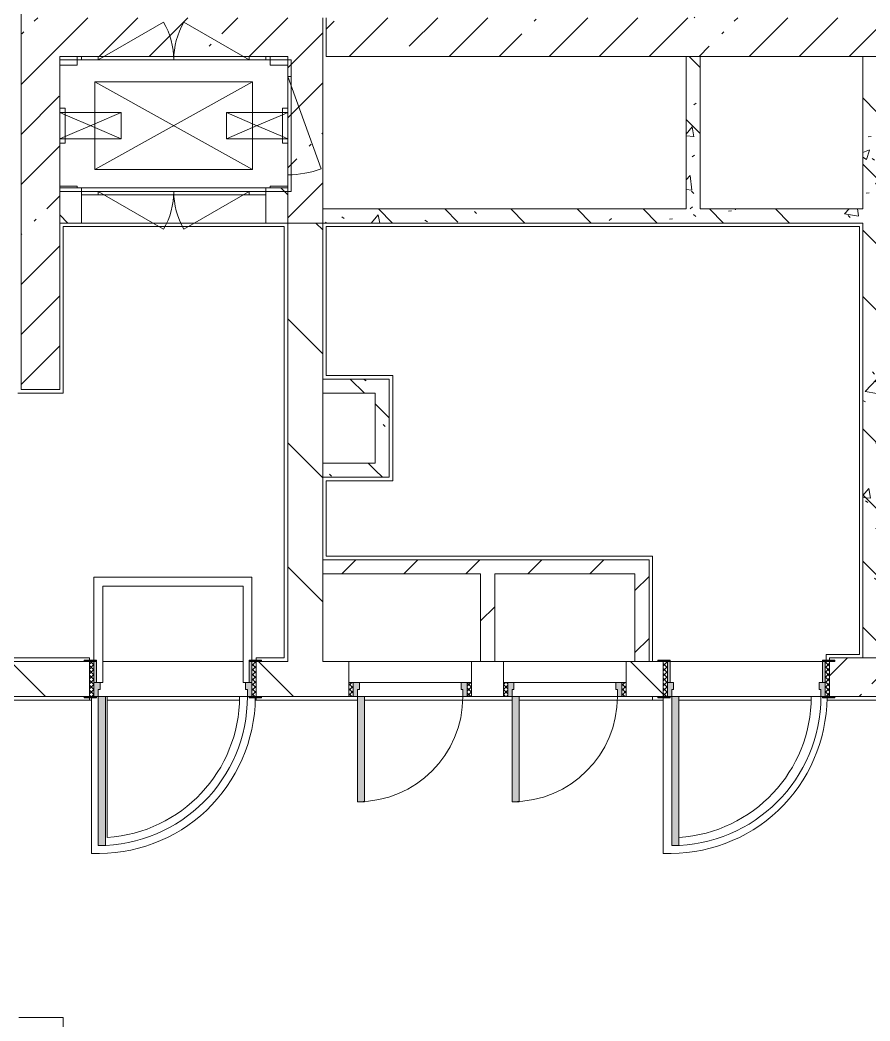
# Model space of a CAD drawing. Header units: millimetres. Extents: x 3991 to 282775, y -8553 to 29560.
# Drawn here: x 233559 to 238405, y 11550 to 17257 of the extents above; entities that cross this region are included whole.
import ezdxf

# ---------------------------------------------------------------- set-up
doc = ezdxf.new("R2010")
doc.units = ezdxf.units.MM
for name, color, linetype, lineweight, true_color in [('A-DOOR-3', 7, 'Continuous', 5, 0xaaaaaa), ('A-DOOR-4', 7, 'Continuous', 5, 0xe2e2e2), ('A-DOOR-FRAM-2', 7, 'Continuous', 5, 0xe2e2e2), ('A-DOOR-FRAM-3', 7, 'Continuous', 5, 0xaaaaaa), ('A-FLOR-1', 7, 'Continuous', 5, 0xaaaaaa), ('I-WALL-4', 7, 'Continuous', 5, 0x787878)]:
    doc.layers.add(name, color=color, linetype=linetype, lineweight=lineweight, true_color=true_color)
for name, color, linetype, lineweight in [('A-GENM-2', 7, 'Continuous', 5), ('A-WALL', 7, 'Continuous', 9), ('I-WALL-3', 7, 'Continuous', 5), ('M-EQPM-1', 7, 'Continuous', 5)]:
    doc.layers.add(name, color=color, linetype=linetype, lineweight=lineweight)
pattern_1 = [(45, (148815.1, 0), (-285.1231, 285.1231), []), (45, (149100.2, 0), (-285.1231, 285.1231), [504.031, -100.806, 16.764, -84.042])]
pattern_2 = [(135, (148815.1, 0), (-353.5534, -353.5534), [])]
pattern_3 = [(135, (1826.41, 164.685), (-14.14214, -14.14214), []), (225, (1826.41, 164.685), (14.14214, -14.14214), [])]
pattern_4 = [(45, (-296.384, 164.685), (-14.1421, 14.1421), []), (135, (-296.384, 164.685), (-14.1421, -14.1421), [])]
pattern_5 = [(135, (148815.1, 0), (-377.1708, -377.1708), [533.4, -88.9, 17.78, -88.9]), (135, (148815.1, 376.94), (-377.1708, -377.1708), []), (50, (148815.1, 0), (637.6445, -55.7866), [66.675, -733.425]), (355, (148815.1, 0), (-123.3494, 668.699), [53.34, -586.74]), (100.451, (148868.2, -4.65), (514.299, 612.908), [56.665, -623.315]), (46.184, (148815.1, 177.8), (948.7764, -147.15), [100.012, -1100.137]), (96.636, (148894.15, 165.5), (830.909, 865.997), [84.998, -934.973]), (351.184, (148815.1, 177.8), (830.918, 865.988), [80.01, -880.11]), (21, (148904, 133.35), (530.6506, -357.9283), [66.675, -733.425]), (326, (148904, 133.35), (216.308, 644.6585), [53.34, -586.74]), (71.451, (148948.2, 103.5), (746.9596, 286.7243), [56.665, -623.315]), (37.5, (148815.09, 0), (10.81053, 295.9426), [16.764, -562.864, 16.764, -578.866, -588.962]), (37.5, (148815.09, 0), (10.81053, 295.9426), [-1175.258, 16.764, -572.198]), (7.5, (148815.1, 0), (233.8692, 350.6318), [16.764, -322.834, 16.764, -549.529, -224.472]), (7.5, (148815.1, 0), (233.8692, 350.6318), [-905.891, 16.764, -207.708]), (327.5, (148616.84, 0), (474.5678, -20.0513), [16.764, -205.486, 16.764, -676.656, -920.115]), (327.5, (148616.84, 0), (474.5678, -20.0513), [-915.67, 16.764, -903.351]), (317.5, (148527.94, 0), (518.4522, 88.9934), [16.764, -272.161, 16.764, -443.738, -653.415]), (317.5, (148527.94, 0), (518.4522, 88.9934), [-749.427, 16.764, -636.651])]
pattern_6 = [(45, (148815.1, 0), (-176.7767, 176.7767), [])]

# ---------------------------------------------------------------- blocks, each defined once
blk = doc.blocks.new('110_Дверь_СКБ_1Ст_Внутренняя1 - Д-8 950x2100h_охрана-31784688-Общий план 1 этажа с размещением фрагментов 1_1-1_9')
at = {"layer": 'A-DOOR-3'}
h = blk.add_hatch(dxfattribs=at)
h.set_pattern_fill('FP_54', color=256, style=0, pattern_type=2)
h.set_pattern_definition(pattern_3)
h.paths.add_polyline_path([(487.5, 100), (462.5, 100), (462.5, -100), (487.5, -100)])
at = {"layer": 'A-DOOR-4'}
h = blk.add_hatch(color=256, dxfattribs=at)
h.paths.add_polyline_path([(437.5, 100), (437.5, 60), (427.5, 60), (427.5, 20), (462.5, 20), (462.5, 100)])
h.paths.add_polyline_path([(-437.5, 100), (-437.5, 20), (-402.5, 20), (-402.5, 60), (-412.5, 60), (-412.5, 100), (-422.5, 100)])
at = {"layer": 'A-DOOR-FRAM-2'}
for points in [[(397.5, 950), (397.5, 100), (437.5, 100), (437.5, 950)], [(-432.5, 108), (-492.5, 108), (-492.5, 100), (-422.5, 100), (-422.5, 108)], [(517.5, 108), (447.5, 108), (447.5, 100), (517.5, 100)], [(-437.5, 20), (-437.5, -100), (-422.5, -100), (-422.5, 20)], [(447.5, 20), (447.5, -100), (462.5, -100), (462.5, 20)], [(-462.5, -100), (-492.5, -100), (-492.5, -108), (-422.5, -108), (-422.5, -100), (-437.5, -100)], [(447.5, -100), (447.5, -108), (517.5, -108), (517.5, -100), (462.5, -100)]]:
    blk.add_hatch(color=256, dxfattribs=at).paths.add_polyline_path(points)
at = {"layer": 'A-DOOR-FRAM-3'}
h = blk.add_hatch(dxfattribs=at)
h.set_pattern_fill('FP_55', color=256, style=0, pattern_type=2)
h.set_pattern_definition(pattern_4)
h.paths.add_polyline_path([(-458.5, 100), (-462.5, 100), (-462.5, -100), (-437.5, -100), (-437.5, 100)])
at = {"layer": 'A-DOOR-3'}
for p, q in [((437.5, 950), (397.5, 950)), ((397.5, 950), (397.5, 100)), ((437.5, 100), (437.5, 950)), ((397.5, 100), (437.5, 100))]:
    blk.add_line(p, q, dxfattribs=at)
blk.add_arc((437.5, 100), 850, 90, 180, dxfattribs=at)
at = {"layer": 'A-DOOR-FRAM-3'}
for p, q in [((-422.5, 108), (-492.5, 108)), ((-492.5, 108), (-492.5, 100)), ((-492.5, 100), (-422.5, 100)), ((-437.5, 100), (-462.5, 100)), ((-462.5, 100), (-462.5, -100)), ((-412.5, 100), (-437.5, 100)), ((-437.5, 100), (-437.5, 20)), ((-437.5, -100), (-437.5, 100)), ((-422.5, 100), (-437.5, 100)), ((-437.5, 100), (-437.5, 99)), ((-437.5, 99), (-422.5, 99)), ((-422.5, 100), (-422.5, 108)), ((-422.5, 99), (-422.5, 100)), ((-412.5, 60), (-412.5, 100)), ((-402.5, 60), (-412.5, 60)), ((-402.5, 20), (-402.5, 60)), ((437.5, 60), (427.5, 60)), ((427.5, 60), (427.5, 20)), ((437.5, 100), (437.5, 60)), ((462.5, 100), (437.5, 100)), ((517.5, 108), (447.5, 108)), ((447.5, 108), (447.5, 100)), ((462.5, 100), (447.5, 100)), ((447.5, 100), (447.5, 99)), ((447.5, 100), (517.5, 100)), ((447.5, 99), (462.5, 99)), ((462.5, 20), (462.5, 100)), ((487.5, 100), (462.5, 100)), ((462.5, 100), (462.5, -100)), ((462.5, 99), (462.5, 100)), ((487.5, -100), (487.5, 100)), ((517.5, 100), (517.5, 108)), ((-437.5, 20), (-402.5, 20)), ((-422.5, 20), (-437.5, 20)), ((-437.5, 20), (-437.5, -100)), ((-422.5, -100), (-422.5, 20)), ((427.5, 20), (462.5, 20)), ((462.5, 20), (447.5, 20)), ((447.5, 20), (447.5, -100)), ((462.5, -100), (462.5, 20)), ((-422.5, -100), (-492.5, -100)), ((-492.5, -100), (-492.5, -108)), ((-492.5, -108), (-422.5, -108)), ((-462.5, -100), (-437.5, -100)), ((-437.5, -100), (-422.5, -100)), ((-422.5, -108), (-422.5, -100)), ((447.5, -100), (462.5, -100)), ((517.5, -100), (447.5, -100)), ((447.5, -100), (447.5, -108)), ((447.5, -108), (517.5, -108)), ((462.5, -100), (487.5, -100)), ((517.5, -108), (517.5, -100))]:
    blk.add_line(p, q, dxfattribs=at)
blk = doc.blocks.new('110_Дверь_СКБ_1Ст_Внутренняя1 - Д-8 950x2100h_охрана-V163-Общий план 1 этажа с размещением фрагментов 1_1-1_9')
at = {"layer": 'A-DOOR-3'}
h = blk.add_hatch(dxfattribs=at)
h.set_pattern_fill('FP_54', color=256, style=0, pattern_type=2)
h.set_pattern_definition(pattern_3)
h.paths.add_polyline_path([(486.5, 100), (462.5, 97.7), (462.5, -100), (487.5, -100), (487.5, 100)])
at = {"layer": 'A-DOOR-4'}
h = blk.add_hatch(color=256, dxfattribs=at)
h.paths.add_polyline_path([(-437.5, 100), (-437.5, 20), (-402.5, 20), (-402.5, 60), (-412.5, 60), (-412.5, 100), (-422.5, 100)])
h.paths.add_polyline_path([(462.5, 100), (437.5, 100), (437.5, 60), (427.5, 60), (427.5, 20), (462.5, 20), (462.5, 97.7)])
at = {"layer": 'A-DOOR-FRAM-2'}
for points in [[(437.5, 950), (397.5, 950), (397.5, 100), (437.5, 100), (437.5, 944.8)], [(-462.5, 108), (-492.5, 108), (-492.5, 100), (-422.5, 100), (-422.5, 108), (-455.6, 108)], [(486.5, 108), (447.5, 108), (447.5, 100), (517.5, 100), (517.5, 108), (501.8, 108)], [(-437.5, 20), (-437.5, -100), (-422.5, -100), (-422.5, 20)], [(447.5, 20), (447.5, -100), (462.5, -100), (462.5, 20)], [(-422.5, -100), (-492.5, -100), (-492.5, -108), (-422.5, -108)], [(462.5, -100), (447.5, -100), (447.5, -108), (517.5, -108), (517.5, -100), (486.5, -100)]]:
    blk.add_hatch(color=256, dxfattribs=at).paths.add_polyline_path(points)
at = {"layer": 'A-DOOR-FRAM-3'}
h = blk.add_hatch(dxfattribs=at)
h.set_pattern_fill('FP_55', color=256, style=0, pattern_type=2)
h.set_pattern_definition(pattern_4)
h.paths.add_polyline_path([(-442.5, 100), (-462.5, 100), (-462.5, -100), (-437.5, -100), (-441.6, 100)])
at = {"layer": 'A-DOOR-3'}
for p, q in [((437.5, 950), (397.5, 950)), ((397.5, 950), (397.5, 100)), ((437.5, 100), (437.5, 950)), ((397.5, 100), (437.5, 100))]:
    blk.add_line(p, q, dxfattribs=at)
blk.add_arc((437.5, 100), 850, 90, 180, dxfattribs=at)
at = {"layer": 'A-DOOR-FRAM-3'}
for p, q in [((-422.5, 108), (-492.5, 108)), ((-492.5, 108), (-492.5, 100)), ((-492.5, 100), (-422.5, 100)), ((-437.5, 100), (-462.5, 100)), ((-462.5, 100), (-462.5, -100)), ((-412.5, 100), (-437.5, 100)), ((-437.5, 100), (-437.5, 20)), ((-437.5, -100), (-437.5, 100)), ((-422.5, 100), (-437.5, 100)), ((-437.5, 100), (-437.5, 99)), ((-437.5, 99), (-422.5, 99)), ((-422.5, 100), (-422.5, 108)), ((-422.5, 99), (-422.5, 100)), ((-412.5, 60), (-412.5, 100)), ((-402.5, 60), (-412.5, 60)), ((-402.5, 20), (-402.5, 60)), ((437.5, 60), (427.5, 60)), ((427.5, 60), (427.5, 20)), ((437.5, 100), (437.5, 60)), ((462.5, 100), (437.5, 100)), ((517.5, 108), (447.5, 108)), ((447.5, 108), (447.5, 100)), ((462.5, 100), (447.5, 100)), ((447.5, 100), (447.5, 99)), ((447.5, 100), (517.5, 100)), ((447.5, 99), (462.5, 99)), ((462.5, 20), (462.5, 100)), ((487.5, 100), (462.5, 100)), ((462.5, 100), (462.5, -100)), ((462.5, 99), (462.5, 100)), ((487.5, -100), (487.5, 100)), ((517.5, 100), (517.5, 108)), ((-437.5, 20), (-402.5, 20)), ((-422.5, 20), (-437.5, 20)), ((-437.5, 20), (-437.5, -100)), ((-422.5, -100), (-422.5, 20)), ((427.5, 20), (462.5, 20)), ((462.5, 20), (447.5, 20)), ((447.5, 20), (447.5, -100)), ((462.5, -100), (462.5, 20)), ((-422.5, -100), (-492.5, -100)), ((-492.5, -100), (-492.5, -108)), ((-492.5, -108), (-422.5, -108)), ((-462.5, -100), (-437.5, -100)), ((-437.5, -100), (-422.5, -100)), ((-422.5, -108), (-422.5, -100)), ((447.5, -100), (462.5, -100)), ((517.5, -100), (447.5, -100)), ((447.5, -100), (447.5, -108)), ((447.5, -108), (517.5, -108)), ((462.5, -100), (487.5, -100)), ((517.5, -108), (517.5, -100))]:
    blk.add_line(p, q, dxfattribs=at)
blk = doc.blocks.new('160_Подъемник - 160_Подъемник-23521422-Общий план 1 этажа с размещением фрагментов 1_1-1_9')
at = {"layer": 'A-GENM-2'}
for p, q in [((220, 0), (592.4, 215)), ((220, 0), (592.4, 215)), ((220, 0), (592.4, 215)), ((1080, 0), (707.6, 215)), ((1080, 0), (707.6, 215)), ((1080, 0), (707.6, 215)), ((-20, -95), (-20, 0)), ((-20, 0), (0, 0)), ((0, 0), (0, -95)), ((220, 20), (125, 20)), ((125, 20), (125, 0)), ((220, 20), (125, 20)), ((125, 20), (125, 0)), ((220, 20), (125, 20)), ((125, 20), (125, 0)), ((220, 0), (220, 20)), ((1080, 20), (220, 20)), ((220, 20), (1080, 20)), ((220, 0), (220, 20)), ((1080, 20), (220, 20)), ((220, 20), (1080, 20)), ((220, 0), (220, 20)), ((1080, 20), (220, 20)), ((220, 20), (1080, 20)), ((1080, 0), (1080, 20)), ((1080, 20), (1175, 20)), ((1080, 0), (1080, 20)), ((1080, 20), (1175, 20)), ((1080, 0), (1080, 20)), ((1080, 20), (1175, 20)), ((1175, 20), (1175, 0)), ((1175, 20), (1175, 0)), ((1175, 20), (1175, 0)), ((125, 0), (220, 0)), ((125, 0), (220, 0)), ((125, 0), (220, 0)), ((1175, 0), (1080, 0)), ((1175, 0), (1080, 0)), ((1175, 0), (1080, 0)), ((0, -95), (-20, -95)), ((-20, -95), (-20, -655)), ((-20, -655), (-20, -95)), ((0, -655), (-191.5, -128.8)), ((0, -655), (-20, -655)), ((-20, -655), (-20, -750)), ((0, -750), (0, -655)), ((-20, -750), (0, -750)), ((125, -770), (125, -750)), ((125, -750), (220, -750)), ((125, -770), (125, -750)), ((125, -750), (220, -750)), ((125, -770), (125, -750)), ((125, -750), (220, -750)), ((220, -770), (125, -770)), ((220, -770), (125, -770)), ((220, -770), (125, -770)), ((220, -750), (220, -770)), ((220, -750), (592.4, -965)), ((220, -750), (220, -770)), ((220, -750), (592.4, -965)), ((220, -750), (220, -770)), ((220, -750), (592.4, -965)), ((220, -770), (792, -770)), ((1080, -770), (220, -770)), ((220, -770), (1080, -770)), ((1080, -770), (220, -770)), ((220, -770), (1080, -770)), ((1080, -770), (508, -770)), ((1080, -750), (707.6, -965)), ((1080, -750), (707.6, -965)), ((1080, -750), (707.6, -965)), ((1080, -750), (1080, -770)), ((1175, -750), (1080, -750)), ((1080, -750), (1080, -770)), ((1175, -750), (1080, -750)), ((1080, -750), (1080, -770)), ((1175, -750), (1080, -750)), ((1080, -770), (1175, -770)), ((1080, -770), (1175, -770)), ((1080, -770), (1175, -770)), ((1175, -770), (1175, -750)), ((1175, -770), (1175, -750)), ((1175, -770), (1175, -750))]:
    blk.add_line(p, q, dxfattribs=at)
for centre, radius, start, end in [((220, 0), 430, 0, 30), ((220, 0), 430, 0, 30), ((220, 0), 430, 0, 30), ((1080, 0), 430, 150, 180), ((1080, 0), 430, 150, 180), ((1080, 0), 430, 150, 180), ((0, -655), 560, 90, 110), ((220, -750), 430, 330, 0), ((220, -750), 430, 330, 0), ((220, -750), 430, 330, 0), ((1080, -750), 430, 180, 210), ((1080, -750), 430, 180, 210), ((1080, -750), 430, 180, 210)]:
    blk.add_arc(centre, radius, start, end, dxfattribs=at)
at = {"layer": 'M-EQPM-1'}
for p, q in [((1300, 0), (0, 0)), ((0, 0), (0, -750)), ((1300, -750), (1300, 0)), ((1100, -625), (200, -125)), ((200, -625), (1100, -125)), ((1100, -125), (200, -125)), ((200, -125), (200, -625)), ((1100, -125), (200, -125)), ((200, -125), (200, -625)), ((200, -300), (200, -125)), ((200, -125), (1100, -125)), ((1100, -625), (1100, -125)), ((1100, -625), (1100, -125)), ((1100, -125), (1100, -300)), ((200, -449), (200, -300)), ((1100, -300), (1100, -449)), ((200, -625), (200, -450)), ((1100, -450), (1100, -625)), ((200, -625), (1100, -625)), ((200, -625), (1100, -625)), ((1100, -625), (200, -625)), ((0, -750), (1300, -750))]:
    blk.add_line(p, q, dxfattribs=at)
blk = doc.blocks.new('Закладная деталь приямка - 350_150-20924309-Общий план 1 этажа с размещением фрагментов 1_1-1_9')
at = {"layer": 'M-EQPM-1'}
for p, q in [((-145, 75), (-175, 75)), ((-175, 75), (-145, 75)), ((-145, 62.1), (-175, 75)), ((25, 75), (-145, 75)), ((-145, 75), (25, 75)), ((25, -10.7), (-145, 62.1)), ((175, 75), (25, 75)), ((25, 75), (175, 75)), ((25, 10.7), (175, 75)), ((175, -75), (175, 75)), ((175, -75), (175, 75)), ((-145, -62.1), (25, 10.7)), ((175, -75), (25, -10.7)), ((-175, -75), (-145, -62.1)), ((-175, -75), (-145, -75)), ((-175, -75), (-145, -75)), ((-145, -75), (25, -75)), ((-145, -75), (25, -75)), ((25, -75), (175, -75)), ((25, -75), (175, -75))]:
    blk.add_line(p, q, dxfattribs=at)
blk = doc.blocks.new('Закладная деталь приямка - 350_150-V184-Общий план 1 этажа с размещением фрагментов 1_1-1_9')
at = {"layer": 'M-EQPM-1'}
for p, q in [((-25, 75), (-175, 75)), ((-175, 75), (-175, -75)), ((-175, 75), (-175, -75)), ((-175, 75), (-25, 75)), ((-25, 10.7), (-175, 75)), ((145, 75), (-25, 75)), ((-25, 75), (145, 75)), ((-25, -10.7), (145, 62.1)), ((175, 75), (145, 75)), ((145, 75), (175, 75)), ((145, 62.1), (175, 75)), ((145, -62.1), (-25, 10.7)), ((-175, -75), (-25, -10.7)), ((-175, -75), (-25, -75)), ((-175, -75), (-25, -75)), ((-25, -75), (145, -75)), ((-25, -75), (145, -75)), ((175, -75), (145, -62.1)), ((145, -75), (175, -75)), ((145, -75), (175, -75))]:
    blk.add_line(p, q, dxfattribs=at)
blk = doc.blocks.new('Закладная деталь приямка - 150_100-20924311-Общий план 1 этажа с размещением фрагментов 1_1-1_9')
at = {"layer": 'M-EQPM-1'}
for p, q in [((85070, 16310), (84970, 16310)), ((84970, 16310), (85070, 16310)), ((85070, 16300), (85070, 16310)), ((85070, 16310), (85070, 16300))]:
    blk.add_line(p, q, dxfattribs=at)
blk = doc.blocks.new('Закладная деталь приямка - 150_100-V185-Общий план 1 этажа с размещением фрагментов 1_1-1_9')
at = {"layer": 'M-EQPM-1'}
for p, q in [((86270, 16310), (86170, 16310)), ((86170, 16310), (86270, 16310)), ((86170, 16310), (86170, 16300)), ((86170, 16310), (86170, 16300))]:
    blk.add_line(p, q, dxfattribs=at)
blk = doc.blocks.new('Закладная деталь приямка - 150_100-V186-Общий план 1 этажа с размещением фрагментов 1_1-1_9')
at = {"layer": 'M-EQPM-1'}
for p, q in [((86170, 17000), (86170, 17050)), ((86170, 17000), (86170, 17050)), ((86270, 17000), (86170, 17000)), ((86170, 17000), (86270, 17000))]:
    blk.add_line(p, q, dxfattribs=at)
blk = doc.blocks.new('Закладная деталь приямка - 150_100-V187-Общий план 1 этажа с размещением фрагментов 1_1-1_9')
at = {"layer": 'M-EQPM-1'}
for p, q in [((85070, 17050), (85070, 17000)), ((85070, 17050), (85070, 17000)), ((84970, 17000), (85070, 17000)), ((85070, 17000), (84970, 17000))]:
    blk.add_line(p, q, dxfattribs=at)
blk = doc.blocks.new('Закладная деталь приямка - 200_100-20924312-Общий план 1 этажа с размещением фрагментов 1_1-1_9')
at = {"layer": 'M-EQPM-1'}
for p, q in [((86240, 16755), (86240, 16555)), ((86240, 16555), (86240, 16755)), ((86270, 16755), (86240, 16755)), ((86240, 16755), (86270, 16755)), ((86240, 16555), (86270, 16555)), ((86240, 16555), (86270, 16555))]:
    blk.add_line(p, q, dxfattribs=at)
blk = doc.blocks.new('Закладная деталь приямка - 200_100-V188-Общий план 1 этажа с размещением фрагментов 1_1-1_9')
at = {"layer": 'M-EQPM-1'}
for p, q in [((85000, 16755), (84970, 16755)), ((85000, 16755), (84970, 16755)), ((85000, 16555), (85000, 16755)), ((85000, 16755), (85000, 16555)), ((84970, 16555), (85000, 16555)), ((85000, 16555), (84970, 16555))]:
    blk.add_line(p, q, dxfattribs=at)
blk = doc.blocks.new('110_Дверь_СКБ_1Ст - д-18 700x2100h_Технический шкаф ЭОМ и СС-23257539-Общий план 1 этажа с размещением фрагментов 1_1-1_9')
at = {"layer": 'A-DOOR-3'}
h = blk.add_hatch(dxfattribs=at)
h.set_pattern_fill('FP_36', color=256, style=0, pattern_type=2)
h.set_pattern_definition([(135, (1951.41, 164.685), (-14.14214, -14.14214), []), (225, (1951.41, 164.685), (14.14214, -14.14214), [])])
h.paths.add_polyline_path([(337.5, 100), (337.5, 20), (362.5, 20), (362.5, 100)])
at = {"layer": 'A-DOOR-4'}
h = blk.add_hatch(color=256, dxfattribs=at)
h.paths.add_polyline_path([(-287.5, 100), (-312.5, 100), (-312.5, 20), (-277.5, 20), (-277.5, 60), (-287.5, 60)])
h.paths.add_polyline_path([(312.5, 100), (312.5, 60), (302.5, 60), (302.5, 20), (337.5, 20), (337.5, 100), (322.5, 100)])
at = {"layer": 'A-DOOR-FRAM-2'}
blk.add_hatch(color=256, dxfattribs=at).paths.add_polyline_path([(272.5, 700), (272.5, 100), (312.5, 100), (312.5, 700)])
at = {"layer": 'A-DOOR-FRAM-3'}
h = blk.add_hatch(dxfattribs=at)
h.set_pattern_fill('FP_37', color=256, style=0, pattern_type=2)
h.set_pattern_definition([(45, (-171.384, 164.685), (-14.1421, 14.1421), []), (135, (-171.384, 164.685), (-14.1421, -14.1421), [])])
h.paths.add_polyline_path([(-337.5, 100), (-337.5, 20), (-312.5, 20), (-312.5, 100)])
at = {"layer": 'A-DOOR-3'}
for p, q in [((312.5, 700), (272.5, 700)), ((272.5, 700), (272.5, 100)), ((312.5, 100), (312.5, 700)), ((272.5, 100), (312.5, 100))]:
    blk.add_line(p, q, dxfattribs=at)
blk.add_arc((312.5, 100), 600, 90, 180, dxfattribs=at)
at = {"layer": 'A-DOOR-FRAM-3'}
for p, q in [((-312.5, 100), (-337.5, 100)), ((-337.5, 100), (-337.5, 20)), ((-287.5, 100), (-312.5, 100)), ((-312.5, 100), (-312.5, 20)), ((-312.5, 20), (-312.5, 100)), ((-287.5, 60), (-287.5, 100)), ((-287.5, 100), (272.5, 100)), ((-277.5, 60), (-287.5, 60)), ((-277.5, 20), (-277.5, 60)), ((312.5, 60), (302.5, 60)), ((302.5, 60), (302.5, 20)), ((312.5, 100), (312.5, 60)), ((337.5, 100), (312.5, 100)), ((337.5, 20), (337.5, 100)), ((362.5, 100), (337.5, 100)), ((337.5, 100), (337.5, 20)), ((362.5, 20), (362.5, 100)), ((-337.5, 20), (-312.5, 20)), ((-312.5, 20), (-277.5, 20)), ((302.5, 20), (-277.5, 20)), ((302.5, 20), (337.5, 20)), ((337.5, 20), (362.5, 20))]:
    blk.add_line(p, q, dxfattribs=at)
blk = doc.blocks.new('DOR_Проход в стене_Прямоугольный - 1050x1150 EI30-23344994-Общий план 1 этажа с размещением фрагментов 1_1-1_9')
at = {"layer": 'A-DOOR-3'}
for p, q in [((525, 100), (-525, 100)), ((525, -100), (-525, -100))]:
    blk.add_line(p, q, dxfattribs=at)

msp = doc.modelspace()

# ---------------------------------------------------------------- hatches: boundary and pattern name
at = {"layer": 'I-WALL-3'}
h = msp.add_hatch(dxfattribs=at)
h.set_pattern_fill('FP_57', color=256, style=0, pattern_type=2)
h.set_pattern_definition(pattern_1)
h.paths.add_polyline_path([(233933.8, 17050), (235085.1, 17050), (235085.1, 17270), (233565.1, 17270), (233565.1, 17050), (233855.1, 17050)])
h = msp.add_hatch(dxfattribs=at)
h.set_pattern_fill('FP_57', color=256, style=0, pattern_type=2)
h.set_pattern_definition(pattern_1)
h.paths.add_polyline_path([(235285.1, 16100), (235285.1, 17270), (235085.1, 17270), (235085.1, 16100)])
h = msp.add_hatch(dxfattribs=at)
h.set_pattern_fill('FP_57', color=256, style=0, pattern_type=2)
h.set_pattern_definition(pattern_1)
h.paths.add_polyline_path([(241625.1, 17050), (241625.1, 17270), (235305.1, 17270), (235305.1, 17050), (241612.6, 17050)])
h = msp.add_hatch(dxfattribs=at)
h.set_pattern_fill('FP_57', color=256, style=0, pattern_type=2)
h.set_pattern_definition(pattern_1)
h.paths.add_polyline_path([(233613.4, 15150), (233785.1, 15154), (233785.1, 17050), (233565.1, 17050), (233565.1, 15150)])
h = msp.add_hatch(dxfattribs=at)
h.set_pattern_fill('FP_72', color=256, style=0, pattern_type=2)
h.set_pattern_definition(pattern_2)
h.paths.add_polyline_path([(234960.1, 16100), (235085.1, 16100), (235085.1, 16300), (234960.1, 16300)])
h.paths.add_polyline_path([(233855.1, 16100), (233910.1, 16100), (233910.1, 16300), (233785.1, 16300), (233785.1, 16100), (233839.1, 16100)])
h = msp.add_hatch(dxfattribs=at)
h.set_pattern_fill('FP_72', color=256, style=0, pattern_type=2)
h.set_pattern_definition(pattern_2)
h.paths.add_polyline_path([(235085.1, 13600), (235285.1, 13600), (235285.1, 16100), (235085.1, 16100), (235085.1, 13620)])
h = msp.add_hatch(dxfattribs=at)
h.set_pattern_fill('FP_71', color=256, style=0, pattern_type=2)
h.set_pattern_definition(pattern_6)
h.paths.add_polyline_path([(236185.1, 14100), (237145.1, 14100), (237145.1, 14180), (235285.1, 14180), (235285.1, 14100), (235718, 14100)])
h = msp.add_hatch(dxfattribs=at)
h.set_pattern_fill('FP_71', color=256, style=0, pattern_type=2)
h.set_pattern_definition(pattern_6)
h.paths.add_polyline_path([(236185.1, 13600), (236265.1, 13600), (236265.1, 14100), (236185.1, 14100), (236185.1, 14092.7)])
h = msp.add_hatch(dxfattribs=at)
h.set_pattern_fill('FP_71', color=256, style=0, pattern_type=2)
h.set_pattern_definition(pattern_6)
h.paths.add_polyline_path([(237145.1, 13600), (237145.1, 14100), (237065.1, 14100), (237065.1, 13600)])
h = msp.add_hatch(dxfattribs=at)
h.set_pattern_fill('FP_72', color=256, style=0, pattern_type=2)
h.set_pattern_definition(pattern_2)
h.paths.add_polyline_path([(234935.1, 13400), (235433.5, 13400), (235433.5, 13600), (234905.1, 13600), (234905.1, 13400)])
h.paths.add_polyline_path([(233955.1, 13400), (233955.1, 13600), (233515.1, 13600), (233515.1, 13400), (233925.1, 13400)])
h.paths.add_polyline_path([(237015.1, 13400), (237225.1, 13400), (237225.1, 13600), (237015.1, 13600), (237015.1, 13480)])
h.paths.add_polyline_path([(236315.1, 13400), (236315.1, 13600), (236133.5, 13600), (236133.5, 13400), (236265.1, 13400)])
h = msp.add_hatch(dxfattribs=at)
h.set_pattern_fill('FP_57', color=256, style=0, pattern_type=2)
h.set_pattern_definition(pattern_1)
h.paths.add_polyline_path([(241605.1, 13400), (241625.1, 13400), (241625.1, 13620), (241065.1, 13620), (241065.1, 13400), (241581.9, 13400)])
h.paths.add_polyline_path([(238465.1, 13400), (240115.1, 13400), (240115.1, 13620), (238175.1, 13620), (238175.1, 13608), (238205.1, 13608), (238205.1, 13600), (238175.1, 13600), (238175.1, 13400), (238345.1, 13400)])
at = {"layer": 'I-WALL-4'}
h = msp.add_hatch(dxfattribs=at)
h.set_pattern_fill('FP_86', color=256, style=0, pattern_type=2)
h.set_pattern_definition(pattern_5)
h.paths.add_polyline_path([(237436.1, 16180), (237436.1, 17050), (237356.1, 17050), (237356.1, 16180)])
h.paths.add_polyline_path([(237356.1, 17270), (237436.1, 17270), (237436.1, 19200), (237356.1, 19200), (237356.1, 17290)])
h = msp.add_hatch(dxfattribs=at)
h.set_pattern_fill('FP_86', color=256, style=0, pattern_type=2)
h.set_pattern_definition(pattern_5)
h.paths.add_polyline_path([(238365.1, 13620), (238445.1, 13620), (238445.1, 17050), (238365.1, 17050), (238365.1, 13640)])
h = msp.add_hatch(dxfattribs=at)
h.set_pattern_fill('FP_86', color=256, style=0, pattern_type=2)
h.set_pattern_definition(pattern_5)
h.paths.add_polyline_path([(238345.1, 16100), (238365.1, 16100), (238365.1, 16180), (235285.1, 16180), (235285.1, 16100), (238289.1, 16100)])
h = msp.add_hatch(dxfattribs=at)
h.set_pattern_fill('FP_86', color=256, style=0, pattern_type=2)
h.set_pattern_definition(pattern_5)
h.paths.add_polyline_path([(235285.1, 15130), (235663.5, 15130), (235663.5, 15210), (235285.1, 15210)])
h = msp.add_hatch(dxfattribs=at)
h.set_pattern_fill('FP_86', color=256, style=0, pattern_type=2)
h.set_pattern_definition(pattern_5)
h.paths.add_polyline_path([(235663.5, 14650), (235663.5, 15130), (235583.5, 15130), (235583.5, 14650)])
h = msp.add_hatch(dxfattribs=at)
h.set_pattern_fill('FP_86', color=256, style=0, pattern_type=2)
h.set_pattern_definition(pattern_5)
h.paths.add_polyline_path([(235285.1, 14650), (235583.5, 14650), (235583.5, 14730), (235285.1, 14730)])

# ---------------------------------------------------------------- linework, layer by layer
at = {"layer": 'A-FLOR-1'}
for p, q in [((235065.1, 16080), (233805.1, 16080)), ((233805.1, 16080), (233805.1, 15130)), ((235065.1, 13620), (235065.1, 16080)), ((238345.1, 16080), (235305.1, 16080)), ((235305.1, 16080), (235305.1, 15230)), ((238345.1, 13640), (238345.1, 16080)), ((235305.1, 15230), (235683.5, 15230)), ((235683.5, 15230), (235683.5, 14630)), ((233805.1, 15130), (233545.6, 15130)), ((235683.5, 14630), (235305.1, 14630)), ((235305.1, 14630), (235305.1, 14200)), ((235305.1, 14200), (237165.1, 14200)), ((237165.1, 14200), (237165.1, 13600)), ((233980.1, 14080), (233980.1, 13608)), ((234880.1, 14080), (233980.1, 14080)), ((234880.1, 13608), (234880.1, 14080)), ((234030.1, 13480), (234030.1, 14030)), ((234030.1, 14030), (234830.1, 14030)), ((234830.1, 14030), (234830.1, 13480)), ((219645.1, 13620), (233955.1, 13620)), ((233955.1, 13620), (233955.1, 13608)), ((234905.1, 13608), (234905.1, 13620)), ((234905.1, 13620), (235065.1, 13620)), ((238155.1, 13640), (238345.1, 13640)), ((238155.1, 13608), (238155.1, 13640)), ((234015.1, 13480), (234030.1, 13480)), ((234830.1, 13480), (234845.1, 13480)), ((233966.1, 13380), (231529.1, 13380)), ((233955.1, 13392), (233955.1, 13380)), ((233966.1, 13392), (233966.1, 12505.8)), ((234056.1, 13400), (234045.1, 13400)), ((234056.1, 12596.6), (234056.1, 13400)), ((234056.1, 13380), (234808.8, 13380)), ((234855.1, 13400), (234810.1, 13400)), ((235483.5, 13380), (234898.9, 13380)), ((234905.1, 13380), (234905.1, 13392)), ((236365.1, 13380), (235523.5, 13380)), ((237226.1, 13380), (236405.1, 13380)), ((237165.1, 13400), (237165.1, 13380)), ((237226.1, 13392), (237226.1, 12505.8)), ((237316.1, 12596.6), (237316.1, 13400)), ((237316.1, 13380), (238068.8, 13380)), ((238125.1, 13400), (238070.1, 13400)), ((240113.2, 13380), (238158.9, 13380)), ((233552.1, 11570), (233805.1, 11570)), ((233805.1, 11570), (233805.1, 10620))]:
    msp.add_line(p, q, dxfattribs=at)
for centre, radius, start, end in [((234005.1, 13400), 895, 267.5053, 359.4867), ((234005.1, 13400), 805, 273.6354, 0), ((237265.1, 13400), 895, 267.5053, 359.4867), ((237265.1, 13400), 805, 273.6354, 0)]:
    msp.add_arc(centre, radius, start, end, dxfattribs=at)
at = {"layer": 'A-WALL'}
for p, q in [((237356.1, 17050), (237436.1, 17050)), ((238445.1, 17050), (238365.1, 17050)), ((233785.1, 16300), (233785.1, 16100)), ((235085.1, 16100), (235085.1, 16300)), ((235285.1, 16100), (235285.1, 16180)), ((235085.1, 16100), (235285.1, 16100)), ((235285.1, 15210), (235285.1, 15130)), ((235285.1, 14730), (235285.1, 14650)), ((235285.1, 14180), (235285.1, 14100)), ((236185.1, 13600), (236265.1, 13600)), ((237065.1, 13600), (237145.1, 13600)), ((238365.1, 13620), (238445.1, 13620))]:
    msp.add_line(p, q, dxfattribs=at)
at = {"layer": 'I-WALL-3'}
for p, q in [((233565.1, 20130), (233565.1, 15150)), ((235285.1, 16180), (235285.1, 17270)), ((235305.1, 17270), (235305.1, 17050)), ((233785.1, 17050), (235085.1, 17050)), ((233785.1, 16300), (233785.1, 17050)), ((235085.1, 17050), (235085.1, 16300)), ((235305.1, 17050), (237356.1, 17050)), ((237356.1, 17050), (237356.1, 16180)), ((237436.1, 17050), (238365.1, 17050)), ((237436.1, 16180), (237436.1, 17050)), ((238365.1, 17050), (238365.1, 16180)), ((233785.1, 16300), (235085.1, 16300)), ((233910.1, 16100), (233910.1, 16300)), ((234960.1, 16300), (234960.1, 16100)), ((237356.1, 16180), (235285.1, 16180)), ((238365.1, 16180), (237436.1, 16180)), ((233785.1, 15150), (233785.1, 16100)), ((235085.1, 16100), (233785.1, 16100)), ((235085.1, 16100), (235085.1, 13600)), ((235285.1, 15210), (235285.1, 16100)), ((235285.1, 16100), (238365.1, 16100)), ((238365.1, 16100), (238365.1, 13620)), ((235663.5, 15210), (235285.1, 15210)), ((235663.5, 14650), (235663.5, 15210)), ((233565.1, 15150), (233785.1, 15150)), ((235285.1, 14730), (235285.1, 15130)), ((235285.1, 15130), (235583.5, 15130)), ((235583.5, 15130), (235583.5, 14730)), ((235583.5, 14730), (235285.1, 14730)), ((235285.1, 14180), (235285.1, 14650)), ((235285.1, 14650), (235663.5, 14650)), ((237145.1, 14180), (235285.1, 14180)), ((237145.1, 13600), (237145.1, 14180)), ((235285.1, 13600), (235285.1, 14100)), ((235285.1, 14100), (236185.1, 14100)), ((236185.1, 14100), (236185.1, 13600)), ((236265.1, 14100), (237065.1, 14100)), ((236265.1, 13600), (236265.1, 14100)), ((237065.1, 14100), (237065.1, 13600)), ((233925.1, 13600), (219625.1, 13600)), ((234030.1, 13600), (234830.1, 13600)), ((235085.1, 13600), (234935.1, 13600)), ((235285.1, 13600), (236185.1, 13600)), ((235433.5, 13480), (235433.5, 13600)), ((236133.5, 13600), (236133.5, 13480)), ((236265.1, 13600), (237065.1, 13600)), ((236315.1, 13480), (236315.1, 13600)), ((237015.1, 13600), (237015.1, 13480)), ((237195.1, 13600), (237145.1, 13600)), ((237265.1, 13600), (238135.1, 13600)), ((238365.1, 13620), (238175.1, 13620)), ((238175.1, 13620), (238175.1, 13608)), ((226094.9, 13400), (233925.1, 13400)), ((234810.1, 13400), (234056.1, 13400)), ((234935.1, 13400), (235433.5, 13400)), ((236133.5, 13400), (236315.1, 13400)), ((237015.1, 13400), (237195.1, 13400)), ((238070.1, 13400), (237316.1, 13400)), ((238205.1, 13400), (240085.1, 13400))]:
    msp.add_line(p, q, dxfattribs=at)

# ---------------------------------------------------------------- block references
at = {"layer": 'A-DOOR-3', "rotation": 180}
for name, p in [('DOR_Проход в стене_Прямоугольный - 1050x1150 EI30-23344994-Общий план 1 этажа с размещением фрагментов 1_1-1_9', (234435.1, 16200)), ('110_Дверь_СКБ_1Ст_Внутренняя1 - Д-8 950x2100h_охрана-31784688-Общий план 1 этажа с размещением фрагментов 1_1-1_9', (234442.6, 13500)), ('110_Дверь_СКБ_1Ст_Внутренняя1 - Д-8 950x2100h_охрана-V163-Общий план 1 этажа с размещением фрагментов 1_1-1_9', (237712.6, 13500)), ('110_Дверь_СКБ_1Ст - д-18 700x2100h_Технический шкаф ЭОМ и СС-23257539-Общий план 1 этажа с размещением фрагментов 1_1-1_9', (235796, 13500)), ('110_Дверь_СКБ_1Ст - д-18 700x2100h_Технический шкаф ЭОМ и СС-23257539-Общий план 1 этажа с размещением фрагментов 1_1-1_9', (236677.6, 13500))]:
    msp.add_blockref(name, p, dxfattribs=at)
at = {"layer": 'M-EQPM-1', "rotation": 180}
for name, p in [('160_Подъемник - 160_Подъемник-23521422-Общий план 1 этажа с размещением фрагментов 1_1-1_9', (235085.1, 16280)), ('Закладная деталь приямка - 350_150-V184-Общий план 1 этажа с размещением фрагментов 1_1-1_9', (233960.1, 16655)), ('Закладная деталь приямка - 350_150-20924309-Общий план 1 этажа с размещением фрагментов 1_1-1_9', (234910.1, 16655))]:
    msp.add_blockref(name, p, dxfattribs=at)
at = {"layer": 'M-EQPM-1'}
for name in ['Закладная деталь приямка - 150_100-V187-Общий план 1 этажа с размещением фрагментов 1_1-1_9', 'Закладная деталь приямка - 150_100-V186-Общий план 1 этажа с размещением фрагментов 1_1-1_9', 'Закладная деталь приямка - 200_100-V188-Общий план 1 этажа с размещением фрагментов 1_1-1_9', 'Закладная деталь приямка - 200_100-20924312-Общий план 1 этажа с размещением фрагментов 1_1-1_9', 'Закладная деталь приямка - 150_100-20924311-Общий план 1 этажа с размещением фрагментов 1_1-1_9', 'Закладная деталь приямка - 150_100-V185-Общий план 1 этажа с размещением фрагментов 1_1-1_9']:
    msp.add_blockref(name, (148815.1, 0), dxfattribs=at)

doc.saveas('drawing.dxf')
